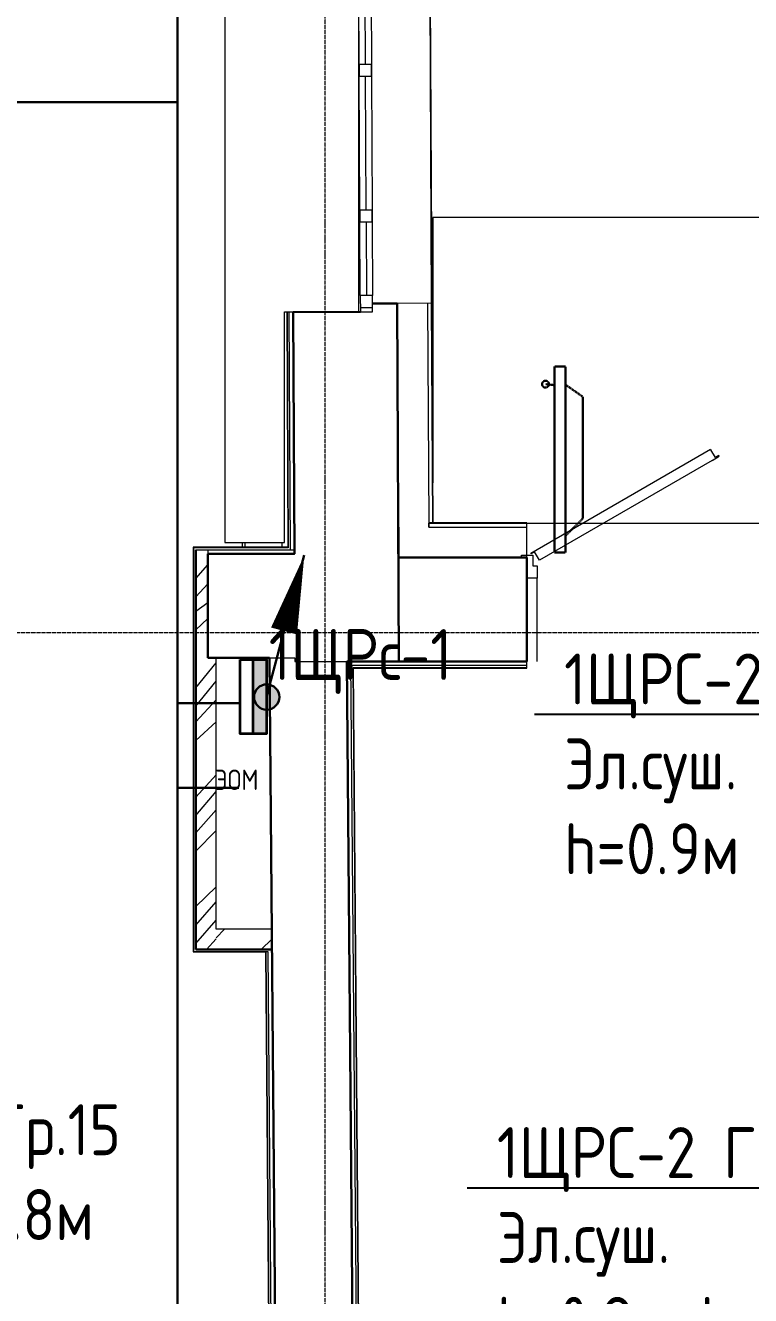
# Model space of a CAD drawing. Header units: millimetres. Extents: x -32 to 417638015, y -35 to 175284279.
# Drawn here: x 416266283 to 416269845, y 175248690 to 175254925 of the extents above; entities that cross this region are included whole.
import ezdxf
from ezdxf import colors
from ezdxf.entities.mleader import LeaderData, LeaderLine
from ezdxf.math import Vec2, Vec3

# ---------------------------------------------------------------- set-up
doc = ezdxf.new("R2010")
doc.units = ezdxf.units.MM
for name, pattern in [('ADSK_Линия сетки', [25, 20, -2.5, 0, -2.5]), ('ADSK_Штриховая_ш3 п1_5', [4.5, 3, -1.5]), ('CONTINOUS', [0])]:
    doc.linetypes.add(name, pattern=pattern)
for name, color, linetype, lineweight in [('_ Окна', 7, 'Continuous', 9), ('Аннотация', 7, 'Continuous', 18), ('Двери', 7, 'Continuous', 9), ('Окна', 7, 'Continuous', 9), ('Оси', 253, 'Continuous', 9), ('Перекрытие', 7, 'Continuous', 18), ('Стены внутренние', 7, 'Continuous', 18), ('Стены наружные', 7, 'Continuous', 18), ('Стены несущие', 7, 'Continuous', 30), ('Стены отделка', 7, 'Continuous', 30), ('Стены штриховка', 7, 'Continuous', 9), ('ШТРИХОВКА', 252, 'Continuous', 15), ('ЭМ_Лоток 1_2', 162, 'Continuous', 30), ('ЭОМ_Щит', 5, 'Continuous', 35)]:
    doc.layers.add(name, color=color, linetype=linetype, lineweight=lineweight)
doc.layers.add('_ЭМ_Надписи', color=7, linetype='Continuous')
doc.layers.add('Линии', color=7, linetype='Continuous', lineweight=9, true_color=0x00a600)
doc.styles.add('GOST Common', font='GOST_Common.ttf', dxfattribs={"width": 0.9, "height": 349.9999999999996})
doc.styles.add('GOST Common_5', font='GOST_Common.ttf', dxfattribs={"width": 0.9, "height": 200})
doc.styles.add('ЭОМ', font='isocpeur.ttf', dxfattribs={"width": 0.85, "height": 250})
doc.linetypes.add('Cable in the tray', pattern='A,5,[130,ltypeshp.shx,S=1,R=0,X=0,Y=0],1.5,[130,ltypeshp.shx,S=1.5,R=90,X=0,Y=-1],1,[130,ltypeshp.shx,S=1,R=0,X=0.5,Y=0],5', length=12.5)
pattern_1 = [(45, (-31496.66335460375, 188.9018102923583), (-269.4076836320746, 269.4076836320746), []), (45, (-31406.86075460375, 188.9018102923583), (-269.4076836320746, 269.4076836320746), []), (45, (-31317.05815460374, 188.9018102923583), (-269.4076836320746, 269.4076836320746), []), (45, (-31227.25535460375, 188.9018102923583), (-269.4076836320746, 269.4076836320746), [])]

# ---------------------------------------------------------------- blocks, each defined once
blk = doc.blocks.new('1 этаж')
at = {"layer": 'Стены внутренние', "lineweight": 9}
h = blk.add_hatch(dxfattribs=at)
h.set_pattern_fill('ANSI34', color=8, scale=20, style=0)
h.set_pattern_definition(pattern_1)
h.paths.add_polyline_path([(2921.491513398651, 20840.24350879386), (2981.491513398621, 20840.24350879386), (2981.491513398621, 20310.24350879388), (3021.491513398592, 20310.24350879388), (3021.491513398621, 18878.2435087929), (2921.491513398621, 18878.2435087929)])
h = blk.add_hatch(dxfattribs=at)
h.set_pattern_fill('ANSI34', color=8, scale=20, style=0)
h.set_pattern_definition(pattern_1)
h.paths.add_polyline_path([(3295.62951933837, 18878.24350879289), (3294.789785593952, 18978.24350879293), (3021.491513398621, 18978.24350879293), (3021.491513398621, 18878.2435087929)])
at = {"layer": '_ Окна', "color": 8}
for p, q in [((3752.322928539629, 23583.63947933451), (3754.152744721284, 23223.64412968018)), ((3754.457714084894, 23163.64490473779), (3757.786962970962, 22508.65336578339)), ((3758.091932334571, 22448.654140841), (3759.921748516227, 22088.65879118668)), ((3730.227105408662, 22028.50708156249), (3790.22633035105, 22028.8120509261))]:
    blk.add_line(p, q, dxfattribs=at)
at = {"layer": '_ Окна', "color": 8, "lineweight": 18}
for p, q in [((3724.153132250107, 23223.49164499838), (3784.152357192495, 23223.79661436199)), ((3724.458101613716, 23163.49242005599), (3724.153132250107, 23223.49164499838)), ((3784.152357192495, 23223.79661436199), (3784.457326556104, 23163.7973894196)), ((3784.457326556104, 23163.7973894196), (3724.458101613716, 23163.49242005599)), ((3727.787350499786, 22508.50088110159), (3787.786575442175, 22508.8058504652)), ((3728.092319863396, 22448.5016561592), (3727.787350499786, 22508.50088110159)), ((3787.786575442175, 22508.8058504652), (3788.091544805784, 22448.80662552281)), ((3788.091544805784, 22448.80662552281), (3728.092319863396, 22448.5016561592)), ((3789.921360987441, 22088.81127586848), (3729.922136045053, 22088.50630650487)), ((3729.922136045053, 22088.50630650487), (3730.328761863199, 22008.50733991502)), ((3790.327986805587, 22008.81230927863), (3789.921360987441, 22088.81127586848)), ((3730.328761863199, 22008.50733991502), (3790.327986805587, 22008.81230927863))]:
    blk.add_line(p, q, dxfattribs=at)
at = {"layer": 'Двери', "color": 8}
for p, q in [((4566.709765008782, 20823.11772023576), (5450.055676868919, 21333.11772023574)), ((5450.055676868919, 21333.11772023574), (5451.574256924217, 21330.4874624246)), ((5473.573131048973, 21292.38429473121), (5451.574256924217, 21330.4874624246)), ((5458.255157557814, 21278.91580308689), (4609.550261849054, 20788.91580308691)), ((5458.255157557814, 21278.91580308689), (5492.896173709191, 21298.91580308689)), ((5490.893639124662, 21302.38429473121), (5473.573131048973, 21292.38429473121)), ((5492.896173709191, 21298.91580308689), (5490.893639124662, 21302.38429473121)), ((4585.540821520215, 20830.50137359775), (4568.220313444526, 20820.50137359776)), ((4609.550261849054, 20788.91580308691), (4585.540821520215, 20830.50137359775)), ((4522.200573438128, 20813.45761527823), (4577.200573438128, 20813.45761527823)), ((4522.200573438128, 20801.42675335545), (4522.200573438128, 20813.45761527823)), ((4547.200573438246, 20801.42675335545), (4522.200573438128, 20801.42675335545)), ((4547.200573438246, 20700.41055136832), (4547.200573438246, 20801.42675335545)), ((4568.220313444526, 20820.50137359776), (4566.709765008782, 20823.11772023576)), ((4577.200573438128, 20813.45761527823), (4577.200573438128, 20760.42675335643)), ((4598.2005734381, 20700.41055136832), (4547.200573438246, 20700.41055136832)), ((4577.200573438128, 20760.42675335643), (4598.2005734381, 20760.42675335643)), ((4598.2005734381, 20760.42675335643), (4598.2005734381, 20700.41055136832))]:
    blk.add_line(p, q, dxfattribs=at)
at = {"layer": 'Линии', "color": 8, "linetype": 'ADSK_Штриховая_ш3 п1_5', "lineweight": 30}
for p, q in [((4737.200573438255, 21739.64171302469), (4684.200573438255, 21740.36754038884)), ((4684.200573438255, 21740.36754038884), (4684.200573438255, 20827.28192824826)), ((4737.200573438255, 20826.55610088412), (4737.200573438255, 21739.64171302469)), ((4684.200573438255, 21647.93579194805), (4639.496026594221, 21653.08394612898)), ((4737.200573438255, 21650.71979350082), (4822.200573438255, 21591.20215275299)), ((4822.200573438255, 21591.20215275299), (4822.200573438255, 20993.3045890719)), ((4822.200573438255, 20993.3045890719), (4737.200573438255, 20908.3045890719)), ((4684.200573438255, 20827.28192824826), (4737.200573438255, 20826.55610088412))]:
    blk.add_line(p, q, dxfattribs=at)
blk.add_circle((4639.49602659425, 21653.08394612898), 16.99999999999968, dxfattribs=at)
at = {"layer": 'Окна', "color": 8}
for p, q in [((3724.153132250015, 23223.49164499838), (3722.323316068359, 23583.48699465271)), ((3782.322541010835, 23583.79196401632), (3784.152357192491, 23223.79661436199)), ((3724.153132250107, 23223.49164499838), (3724.458101613716, 23163.49242005599)), ((3784.457326556104, 23163.7973894196), (3784.152357192495, 23223.79661436199)), ((3727.787350499692, 22508.50088110159), (3724.458101613624, 23163.49242005599)), ((3784.4573265561, 23163.7973894196), (3787.786575442168, 22508.8058504652)), ((3727.787350499786, 22508.50088110159), (3728.092319863396, 22448.5016561592)), ((3788.091544805784, 22448.80662552281), (3787.786575442175, 22508.8058504652)), ((3729.922136044957, 22088.50630650487), (3728.092319863301, 22448.5016561592)), ((3788.091544805777, 22448.80662552281), (3789.921360987433, 22088.81127586848)), ((3729.922136045053, 22088.50630650487), (3730.328761863199, 22008.50733991502)), ((3790.327986805587, 22008.81230927863), (3789.921360987441, 22088.81127586848)), ((3730.328761863199, 22008.50733991502), (3790.327986805587, 22008.81230927863))]:
    blk.add_line(p, q, dxfattribs=at)
at = {"layer": 'Оси', "color": 8, "linetype": 'ADSK_Линия сетки'}
for p, q in [((3556.765926476695, -4162.595295516295), (3556.765926476774, 44411.90026894404)), ((-9557.527964694376, 20433.90181029196), (56672.20057343823, 20433.90181029174))]:
    blk.add_line(p, q, dxfattribs=at)
at = {"layer": 'Перекрытие', "color": 8}
for p, q in [((3065.070894753881, 35918.00746823699), (3065.070894753793, 20875.24350879388)), ((3722.090090880665, 22008.46546366999), (3722.090090880665, 23629.37137575492)), ((6585.604647958389, 22471.42675335545), (4085.604647958389, 22471.42675335545)), ((4085.604647958389, 22471.42675335545), (4085.604647958389, 21168.09465894378)), ((3356.765926476743, 20875.24350879388), (3356.765926476743, 22007.62416061357)), ((3356.765926476743, 22007.62416061357), (3556.573362482945, 22007.62416061357)), ((4547.200573438284, 20971.42675335546), (6447.200573438255, 20971.42675335546)), ((3065.070894753793, 20875.24350879388), (3356.765926476743, 20875.24350879388)), ((4597.200573438255, 20700.41055136832), (4597.200573438255, 20291.42675335544))]:
    blk.add_line(p, q, dxfattribs=at)
at = {"layer": 'Стены внутренние', "color": 8}
for p, q in [((3150.602901784208, 20852.24350879386), (3150.602901784208, 20875.24350879388)), ((3162.602901784208, 20875.24350879388), (3162.602901784208, 20852.24350879386)), ((3346.201608725503, 20852.10091168156), (3346.083977487404, 20875.24350879388))]:
    blk.add_line(p, q, dxfattribs=at)
at = {"layer": 'Стены наружные', "color": 8}
for p, q in [((4080.115473065904, 22051.28579635641), (4072.115110084269, 23625.265465902)), ((4073.11001435353, 23626.27053391681), (4081.115460148285, 22051.29087917913))]:
    blk.add_line(p, q, dxfattribs=at)
at = {"layer": 'Стены несущие', "color": 8}
for p, q in [((3910.123123780329, 22049.42173130081), (3790.124673896498, 22048.81179257354)), ((3910.123123780329, 22049.42173130081), (3919.058816035831, 20291.42675335547)), ((3730.328761863202, 22008.50733991504), (3400.333024679101, 22006.83000841516)), ((3406.364311416663, 20820.24350879386), (3400.333024679101, 22006.83000841516)), ((2921.491513398651, 20840.24350879386), (2921.491513398621, 18878.24350879289)), ((3406.364311416575, 20820.24350879386), (2981.491513398621, 20820.24350879386)), ((2981.491513398621, 20820.24350879386), (2981.491513398621, 20310.24350879388)), ((3916.466542959097, 20801.42675335545), (4547.200573438255, 20801.42675335544)), ((4547.200573438255, 20291.42675335544), (4547.200573438255, 20801.42675335544)), ((2981.491513398621, 20310.24350879388), (3283.604532118188, 20310.24350879388)), ((3283.604532118188, 20310.24350879388), (3345.388436876441, 12952.68461963169)), ((4547.200573438284, 20291.42675335547), (3663.775940429594, 20291.42675335547)), ((3726.241568287136, 12852.68461963171), (3663.775940429536, 20291.42675335547)), ((2921.491513398621, 18878.24350879289), (3295.62951933837, 18878.24350879289))]:
    blk.add_line(p, q, dxfattribs=at)
at = {"layer": 'Стены отделка', "color": 8, "lineweight": 9}
for p, q in [((4080.120927783661, 22050.28581116435), (3910.123123780329, 22049.42173130081)), ((4081.115460148314, 22051.29087917915), (4080.115473065904, 22051.28579635643)), ((4080.115473065904, 22051.28579635643), (4085.604276053753, 20971.42675335546)), ((4085.60464795836, 20971.42675335546), (4080.120927783661, 22050.28581116435)), ((4086.604288971546, 20971.42675335546), (4081.115460148314, 22051.29087917915)), ((3400.333024679101, 22006.83000841516), (3368.333438043133, 22006.66735808789)), ((3368.333438043133, 22006.66735808789), (3374.201245618897, 20852.24350879386)), ((3386.262981599371, 20840.12815974328), (3380.333283031592, 22006.72835196065)), ((3915.704109701241, 20951.42675335546), (3920.810876451753, 20951.42675335546)), ((3920.810876451782, 20801.42675335545), (3920.810876451782, 20951.42675335545)), ((4065.706047370302, 20951.42675335546), (4065.604389602551, 20971.42675335546)), ((4065.706047370302, 20972.42675335547), (4065.706047370302, 20951.42675335546)), ((4547.200573438284, 20972.42675335547), (4065.706047370302, 20972.42675335547)), ((4065.706047370302, 20971.42675335546), (4547.200573438284, 20971.42675335546)), ((4547.200573438255, 20801.42675335544), (4547.200573438284, 20972.42675335547)), ((3374.201245618897, 20852.24350879386), (2909.491513398621, 20852.24350879386)), ((2909.491513398621, 20852.24350879386), (2909.491513398621, 18868.24350879293)), ((2921.491513398651, 20840.24350879386), (3408.95658449328, 20840.24350879386)), ((2981.491513398621, 20840.24350879386), (2981.491513398621, 20820.24350879386)), ((3386.262981599371, 20840.12815974328), (3406.262723246822, 20840.22981619786)), ((3408.95658449328, 20820.24350879386), (3408.95658449328, 20840.24350879386)), ((3406.364311416575, 20820.24350879386), (3408.95658449328, 20820.24350879386)), ((3021.491513398592, 18978.24350879293), (3021.491513398592, 20310.24350879388)), ((3283.601431675837, 20310.6127261283), (3263.602136791305, 20310.44478530054)), ((3263.602136791305, 20310.44478530054), (3263.603826978069, 20310.24350879388)), ((3345.388436876587, 12952.68461963169), (3283.601431675837, 20310.6127261283)), ((3683.775235314213, 20291.59469418323), (3663.775940429681, 20291.42675335547)), ((3663.775940429681, 20291.42675335547), (3726.241568287282, 12852.68461963171)), ((3683.775231506384, 20291.42675335547), (3683.775231506384, 20271.42675335547)), ((3683.775231506384, 20271.42675335547), (3693.944944889052, 20271.42675335547)), ((3746.240863171814, 12852.85256045947), (3683.775235314213, 20291.59469418323)), ((4547.200573438284, 20259.42675335548), (4547.200573438284, 20291.42675335547)), ((3757.806034964742, 12904.6846196317), (3696.045783452428, 20259.42675335548)), ((3696.045783452428, 20259.42675335548), (4547.200573438284, 20259.42675335548)), ((3294.789785593952, 18978.24350879293), (3021.491513398592, 18978.24350879293)), ((2911.491513398592, 18866.24350879289), (3265.727748331963, 18866.41991535145)), ((3263.727686181781, 18866.41891933792), (3313.118593853898, 12984.68461963168)), ((3275.712787572644, 18868.24350879292), (3325.389141992055, 12952.51667880386))]:
    blk.add_line(p, q, dxfattribs=at)
at = {"layer": 'Стены штриховка', "color": 8}
for p, q in [((4060.12118613621, 22050.18415470978), (4065.604389602493, 20971.42675335546)), ((3370.333412207925, 22006.67752373332), (3376.211437231279, 20850.24350879389)), ((4065.706047370302, 20951.42675335546), (4547.200573438284, 20951.42675335546)), ((2911.491513398738, 20852.24350879386), (2911.491513398592, 18868.24350879293)), ((3376.211437231279, 20850.24350879389), (2911.491513398738, 20850.2435087939)), ((3283.604532118188, 20310.24350879388), (3408.95658449328, 20310.24350879388)), ((3408.95658449328, 20310.24350879388), (3409.052227960987, 20291.42675335547)), ((3409.052227960987, 20291.42675335547), (3663.775940429594, 20291.42675335547)), ((4547.200573438284, 20271.42675335547), (3693.944944889052, 20271.42675335547)), ((3755.822759125585, 12902.68461963167), (3694.028918263473, 20261.42675335551)), ((3694.028918263473, 20261.42675335551), (4547.200573438284, 20261.42675335544)), ((2909.491513398621, 18868.24350879293), (2909.491513398621, 18866.24350879289)), ((2909.491513398621, 18866.24350879289), (2911.491513398592, 18866.24350879289)), ((2911.491513398592, 18868.24350879293), (3275.712787572615, 18868.24350879292)), ((2921.491513400775, 18878.24350879296), (2921.491513400775, 18880.24350879292)), ((2923.491513400746, 18878.24350879296), (2921.491513400775, 18878.24350879296)), ((3265.712435002468, 18868.24350879292), (3315.135459042765, 12982.68461963165))]:
    blk.add_line(p, q, dxfattribs=at)
at = {"layer": 'Аннотация', "color": 8, "style": 'GOST Common_5', "width": 0.9}
blk.add_text('ЭОМ', height=100, dxfattribs=at).set_placement((3016.756457134034, 19661.03068279184))
blk = doc.blocks.new('*U511')
at = {"linetype": 'ByBlock'}
h = blk.add_hatch(color=0, dxfattribs=at)
h.dxf.hatch_style = 1
h.paths.add_polyline_path([(64.99999999999996, 182.5), (-4.263256414560601e-14, 182.5), (4.263256414560601e-14, -182.5), (65.00000000000004, -182.5)])
at = {"color": 0}
blk.add_lwpolyline([(-65.00000000000004, 182.4999999999999), (64.99999999999996, 182.5), (65.00000000000004, -182.5), (-64.99999999999996, -182.5000000000001)], close=True, dxfattribs=at)
blk.add_lwpolyline([(4.440892098500626e-14, -182.5), (-4.440892098500626e-14, 182.5)])
at = {"color": 7, "style": 'GOST Common', "width": 0.9}
blk.add_attdef('НАИМЕНОВАНИЕ', (76.00000000000001, 82.36417975683186), '', height=250, dxfattribs=at)
blk = doc.blocks.new('*U1129')
at = {"linetype": 'CONTINOUS'}
h = blk.add_hatch(color=0, dxfattribs=at)
h.dxf.hatch_style = 1
h.paths.add_polyline_path([(-94.62411025401435, 180.5361559438946, 1), (113.033066719027, -177.2839709238058, 1)])
at = {"color": 0, "linetype": 'CONTINOUS'}
blk.add_line((4.134039503739391, 3.463284857826651), (625.1096474724848, 2320.975804058207), dxfattribs=at)
at = {"color": 0, "linetype": 'Continuous'}
blk.add_lwpolyline([(625.1096474724848, 2320.975804058207, 0, 439.6831502027358, 0), (293.1839954734506, 1082.212406318631, 439.6831502027358, 439.6831502027358, 0)], format="xyseb", dxfattribs=at)
at = {"color": 0, "linetype": 'CONTINOUS'}
blk.add_circle((9.204478232506318, 1.626092510044411), 206.8554726977451, dxfattribs=at)

msp = doc.modelspace()

# ---------------------------------------------------------------- linework, layer by layer
at = {"layer": 'ЭМ_Лоток 1_2', "linetype": 'Cable in the tray', "ltscale": 50}
for points in [[(416267029.5926038, 175254548.0820978), (416267029.5926038, 175268005.14303)], [(416258769.7374049, 175254548.0820978), (416267029.5926038, 175254548.0820978), (416267029.5926038, 175243832.347793), (416306061.8873636, 175243832.347793)]]:
    msp.add_lwpolyline(points, dxfattribs=at)
at = {"layer": 'ЭМ_Лоток 1_2', "linetype": 'ByBlock'}
for points in [[(416267331.8728641, 175251597.4066822), (416267029.5926038, 175251597.4066822)], [(416267331.8728641, 175251182.4066822), (416267029.5926038, 175251182.4066822)]]:
    msp.add_lwpolyline(points, dxfattribs=at)

# ---------------------------------------------------------------- block references
at = {"layer": 'ШТРИХОВКА'}
msp.add_blockref('1 этаж', (416264198.1010904, 175231510.6631508), dxfattribs=at)
at = {"layer": 'ЭМ_Лоток 1_2', "xscale": 0.3, "yscale": 0.3, "zscale": 0.3}
msp.add_blockref('*U1129', (416267465.5043904, 175251627.3613578), dxfattribs=at)
at = {"layer": 'ЭОМ_Щит'}
msp.add_blockref('*U511', (416267402.5714102, 175251629.0930002), dxfattribs=at).add_auto_attribs({'НАИМЕНОВАНИЕ': '1ЩРс-1'})

# ---------------------------------------------------------------- leaders
at = {"layer": '_ЭМ_Надписи', "color": 7, "ltscale": 5}
ml = msp.add_multileader_mtext('Standard', dxfattribs=at)
ml.set_content('{\\fGOST Common|b0|i0|c204|p34;\\W0.9;\\C256;1ЩРС-2\\fISOCPEUR|b0|i0|c204|p34;\\W0.85; Гр.23\\PЭл.суш.\\P\\fGOST Common|b0|i0|c0|p34;\\W0.9;h=0.9\\fGOST Common|b0|i0|c204|p34;м \\fGOST Common|b0|i0|c0|p34;L=1\\fGOST Common|b0|i0|c204|p34;м}', color=1, style='ЭОМ')
ml.set_leader_properties()
ml.build(insert=Vec2(0, 0))
ml.multileader.update_dxf_attribs({"text_left_attachment_type": 6, "text_right_attachment_type": 6, "dogleg_length": 0, "arrow_head_size": 200})
ctx = ml.context
ctx.base_point, ctx.char_height, ctx.arrow_head_size, ctx.landing_gap_size, ctx.plane_origin = Vec3(416268928.8633012, 175251541.6208031, -64.26463315267222), 250, 200, 0, Vec3(416250666.1334786, 175261925.3645132, -64.26463315267222)
ctx.left_attachment, ctx.right_attachment = 6, 6
notes = []
notes.append((ctx, [(1, (1, 1, 0), (416270683.8633012, 175251541.6208031, -64.26463315267222), (-1, 0), 0, [(0, [(416275551.8455296, 175246146.4352905, -64.26463315267222)], 0, [])])]))
ctx.mtext.insert, ctx.mtext.width, ctx.mtext.defined_height, ctx.mtext.flow_direction = Vec3(416268928.8633012, 175251841.6208031, -64.26463315267222), 2073.809115969734, 545.6159617257083, 5
ml = msp.add_multileader_mtext('Standard', dxfattribs=at)
ml.set_content('{\\fGOST Common|b0|i0|c204|p34;\\W0.9;\\C256;1ЩРС-1\\fISOCPEUR|b0|i0|c204|p34;\\W0.85; Гр.15\\PУтюг \\fGOST Common|b0|i0|c0|p34;\\W0.9;h=\\fGOST Common|b0|i0|c204|p34;1\\fGOST Common|b0|i0|c0|p34;.\\fGOST Common|b0|i0|c204|p34;8м}', color=1, style='ЭОМ')
ml.set_leader_properties()
ml.build(insert=Vec2(0, 0))
ml.multileader.update_dxf_attribs({"text_left_attachment_type": 6, "text_right_attachment_type": 6, "dogleg_length": 0, "arrow_head_size": 200})
ctx = ml.context
ctx.base_point, ctx.char_height, ctx.arrow_head_size, ctx.landing_gap_size, ctx.plane_origin = Vec3(416265048.6303383, 175249329.031258, -64.26463315267222), 250, 200, 0, Vec3(416239463.8191543, 175264334.1736973, -64.26463315267222)
ctx.left_attachment, ctx.right_attachment = 6, 6
notes.append((ctx, [(0, (1, 1, 0), (416265048.6303383, 175249329.031258, -64.26463315267222), (1, 0), 0, [(0, [(416264530.3829315, 175249769.0968862, -64.26463315267222)], 0, [])])]))
ctx.mtext.insert, ctx.mtext.width, ctx.mtext.defined_height, ctx.mtext.flow_direction = Vec3(416265048.6303383, 175249629.031258, -64.26463315267222), 1949.280956594273, 556.1451439120586, 5
ml = msp.add_multileader_mtext('Standard', dxfattribs=at)
ml.set_content('{\\fGOST Common|b0|i0|c204|p34;\\W0.9;\\C256;1ЩРС-2\\fISOCPEUR|b0|i0|c204|p34;\\W0.85; Гр.22\\PЭл.суш.\\P\\fGOST Common|b0|i0|c0|p34;\\W0.9;h=0.9\\fGOST Common|b0|i0|c204|p34;м \\fGOST Common|b0|i0|c0|p34;L=1\\fGOST Common|b0|i0|c204|p34;м}', color=1, style='ЭОМ')
ml.set_leader_properties()
ml.build(insert=Vec2(0, 0))
ml.multileader.update_dxf_attribs({"text_left_attachment_type": 6, "text_right_attachment_type": 6, "dogleg_length": 0, "arrow_head_size": 200})
ctx = ml.context
ctx.base_point, ctx.char_height, ctx.arrow_head_size, ctx.landing_gap_size, ctx.plane_origin = Vec3(416268598.6966882, 175249216.7700115, -64.26463315267222), 250, 200, 0, Vec3(416248340.6773435, 175262420.3757689, -64.26463315267222)
ctx.left_attachment, ctx.right_attachment = 6, 6
notes.append((ctx, [(1, (1, 1, 0), (416270353.6966882, 175249216.7700115, -64.26463315267222), (-1, 0), 0, [(0, [(416273192.2277044, 175246754.6692084, -64.26463315267222)], 0, [])])]))
ctx.mtext.insert, ctx.mtext.width, ctx.mtext.flow_direction = Vec3(416268598.6966882, 175249516.7700115, -64.26463315267222), 1959.802666626405, 5
for ctx, leaders in notes:
    for number, flags, end, landing, length, lines in leaders:
        leader = LeaderData()
        leader.index, (leader.has_last_leader_line, leader.has_dogleg_vector, leader.attachment_direction) = number, flags
        leader.last_leader_point, leader.dogleg_vector, leader.dogleg_length = Vec3(end), Vec3(landing), length
        for number, points, colour, breaks in lines:
            line = LeaderLine()
            line.index, line.vertices, line.color, line.breaks = number, Vec3.list(points), colors.encode_raw_color(colour), breaks
            leader.lines.append(line)
        ctx.leaders.append(leader)

doc.saveas('drawing.dxf')
